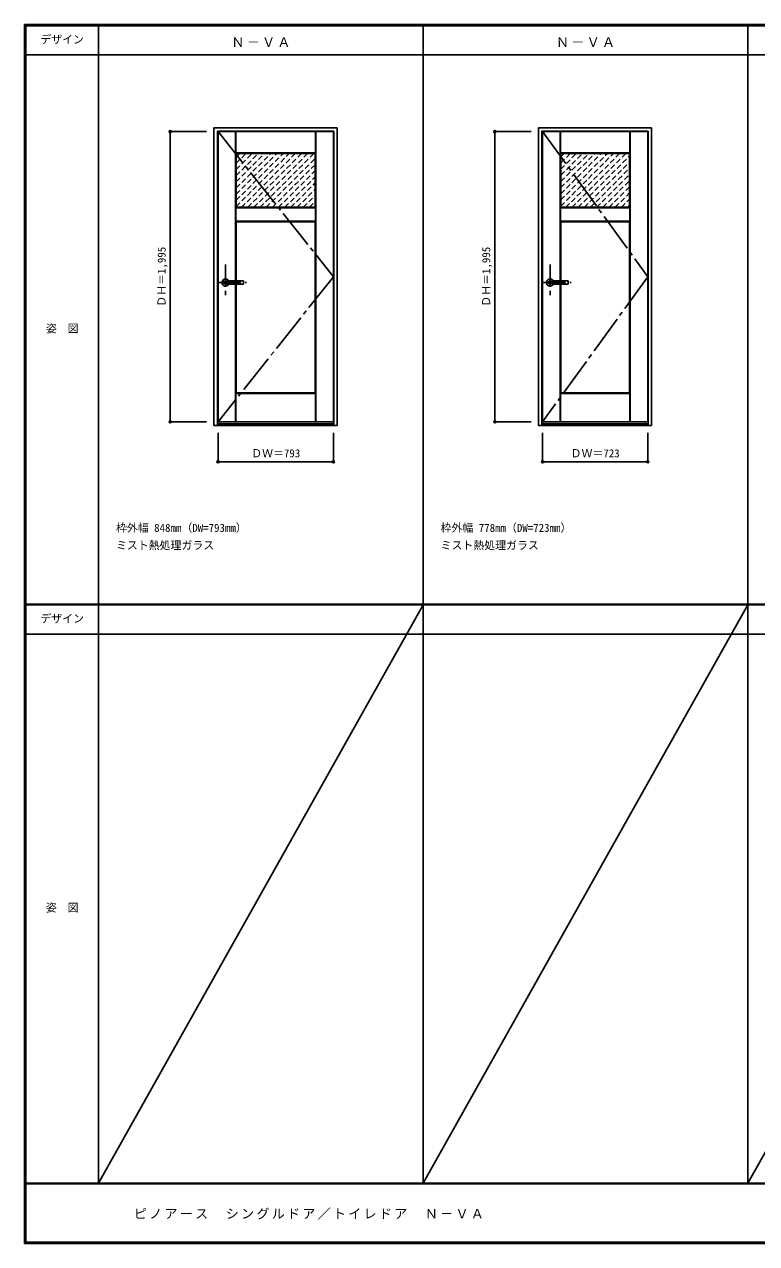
# Model space of a CAD drawing. Units: millimetres, scale not verified. Extents: x -6000 to 5700, y -4307 to 4175.
# Drawn here: x -6000 to -966, y -4205 to 4175 of the extents above; entities that cross this region are included whole.
import ezdxf
from ezdxf.enums import TextEntityAlignment as Align

# ---------------------------------------------------------------- set-up
doc = ezdxf.new("R2010")
doc.units = ezdxf.units.MM
doc.header["$LTSCALE"] = 30
doc.header["$PDMODE"] = 32
doc.header["$PDSIZE"] = 15
for name, pattern in [('CHAIN1', [8, 5, -1, 1, -1]), ('CHAIN2', [12, 9, -1, 1, -1]), ('DASHED1', [1.8, 1.2, -0.6])]:
    doc.linetypes.add(name, pattern=pattern)
for name, color, linetype in [('0-1_通り芯', 4, 'CHAIN1'), ('0-2_扉', 3, 'Continuous'), ('0-3_仕上げ', 7, 'Continuous'), ('0-4_枠', 3, 'Continuous'), ('0-5_レバー', 3, 'Continuous'), ('0-7', 7, 'CHAIN2'), ('0-A_文字', 7, 'Continuous'), ('0-B_寸法', 7, 'Continuous'), ('0-C_ハッチ', 4, 'DASHED1'), ('F-1_枠', 6, 'Continuous'), ('F-A_文字', 7, 'Continuous')]:
    doc.layers.add(name, color=color, linetype=linetype)
doc.styles.add('ＭＳ ゴシック', font='')
doc.styles.get('ＭＳ ゴシック').set_extended_font_data('MS Gothic')

msp = doc.modelspace()

# ---------------------------------------------------------------- linework, layer by layer
at = {"layer": '0-1_通り芯'}
for p, q in [((-4617.4, 2524.5), (-4617.4, 2314.5)), ((-2385.8, 2524.5), (-2385.8, 2314.5)), ((-4662.4, 2400.5), (-4472.4, 2400.5)), ((-2430.8, 2400.5), (-2240.8, 2400.5))]:
    msp.add_line(p, q, dxfattribs=at)
at = {"layer": '0-2_扉'}
for p, q in [((-4668.4, 3438), (-3875.4, 3438)), ((-4668.4, 1443), (-4668.4, 3438)), ((-3875.4, 1443), (-3875.4, 3438)), ((-2436.8, 3438), (-1713.8, 3438)), ((-2436.8, 1443), (-2436.8, 3438)), ((-1713.8, 1443), (-1713.8, 3438)), ((-4668.4, 1443), (-3875.4, 1443)), ((-2436.8, 1443), (-1713.8, 1443))]:
    msp.add_line(p, q, dxfattribs=at)
at = {"layer": '0-3_仕上げ'}
for p, q in [((-4547.4, 2412), (-4547.4, 3438)), ((-4545.4, 3292), (-4545.4, 3438)), ((-3998.4, 3292), (-3998.4, 3438)), ((-3997.4, 3291), (-3997.4, 3438)), ((-3996.4, 1443), (-3996.4, 3438)), ((-2315.8, 2412), (-2315.8, 3438)), ((-2313.8, 3292), (-2313.8, 3438)), ((-1836.8, 3292), (-1836.8, 3438)), ((-1835.8, 3291), (-1835.8, 3438)), ((-1834.8, 1443), (-1834.8, 3438)), ((-4546.4, 3291), (-4543.4, 3288)), ((-4545.4, 3292), (-3998.4, 3292)), ((-4000.4, 3288), (-3997.4, 3291)), ((-3998.4, 3292), (-3997.4, 3291)), ((-2314.8, 3291), (-2311.8, 3288)), ((-2313.8, 3292), (-1836.8, 3292)), ((-1838.8, 3288), (-1835.8, 3291)), ((-1836.8, 3292), (-1835.8, 3291)), ((-4546.4, 2915), (-4543.4, 2918)), ((-4546.4, 2915), (-4545.4, 2914)), ((-4546.4, 2915), (-4546.4, 2821)), ((-4545.4, 2822), (-4545.4, 2914)), ((-4545.4, 2914), (-3998.4, 2914)), ((-4000.4, 2918), (-3997.4, 2915)), ((-3997.4, 2915), (-3998.4, 2914)), ((-3998.4, 2822), (-3998.4, 2914)), ((-3997.4, 2915), (-3997.4, 2821)), ((-2314.8, 2915), (-2311.8, 2918)), ((-2314.8, 2915), (-2313.8, 2914)), ((-2314.8, 2915), (-2314.8, 2821)), ((-2313.8, 2914), (-1836.8, 2914)), ((-2313.8, 2822), (-2313.8, 2914)), ((-1836.8, 2822), (-1836.8, 2914)), ((-1835.8, 2915), (-1835.8, 2821)), ((-4545.4, 2822), (-4546.4, 2821)), ((-4546.4, 2821), (-4543.4, 2818)), ((-4545.4, 2822), (-3998.4, 2822)), ((-4000.4, 2818), (-3997.4, 2821)), ((-3998.4, 2822), (-3997.4, 2821)), ((-2313.8, 2822), (-1836.8, 2822)), ((-1838.8, 2818), (-1835.8, 2821)), ((-1836.8, 2822), (-1835.8, 2821)), ((-4547.4, 1443), (-4547.4, 2389)), ((-2315.8, 1443), (-2315.8, 2389)), ((-4546.4, 1640), (-4543.4, 1643)), ((-4546.4, 1640), (-4545.4, 1639)), ((-4546.4, 1443), (-4546.4, 1640)), ((-4545.4, 1443), (-4545.4, 1639)), ((-4545.4, 1639), (-3998.4, 1639)), ((-3998.4, 1443), (-3998.4, 1639)), ((-3997.4, 1443), (-3997.4, 1640)), ((-2314.8, 1640), (-2311.8, 1643)), ((-2314.8, 1640), (-2313.8, 1639)), ((-2314.8, 1443), (-2314.8, 1640)), ((-2313.8, 1639), (-1836.8, 1639)), ((-2313.8, 1443), (-2313.8, 1639)), ((-1836.8, 1443), (-1836.8, 1639)), ((-1835.8, 1443), (-1835.8, 1640))]:
    msp.add_line(p, q, dxfattribs=at)
at = {"layer": '0-3_仕上げ', "color": 3}
for p, q in [((-4543.4, 2918), (-4543.4, 3288)), ((-4543.4, 3288), (-4000.4, 3288)), ((-4000.4, 2918), (-4000.4, 3288)), ((-2311.8, 3288), (-1838.8, 3288)), ((-2311.8, 2918), (-2311.8, 3288)), ((-1838.8, 2918), (-1838.8, 3288)), ((-4543.4, 2918), (-4000.4, 2918)), ((-2311.8, 2918), (-1838.8, 2918)), ((-4543.4, 2818), (-4000.4, 2818)), ((-4543.4, 2412), (-4543.4, 2818)), ((-4000.4, 1643), (-4000.4, 2818)), ((-2311.8, 2818), (-1838.8, 2818)), ((-2311.8, 2412), (-2311.8, 2818)), ((-4543.4, 1643), (-4543.4, 2389)), ((-2311.8, 1643), (-2311.8, 2389)), ((-4543.4, 1643), (-4000.4, 1643))]:
    msp.add_line(p, q, dxfattribs=at)
at = {"layer": '0-3_仕上げ'}
for points in [[(-4545.4, 3292), (-4546.4, 3291), (-4546.4, 3438)], [(-2313.8, 3292), (-2314.8, 3291), (-2314.8, 3438)], [(-1838.8, 2918), (-1835.8, 2915), (-1836.8, 2914)], [(-2313.8, 2822), (-2314.8, 2821), (-2311.8, 2818)], [(-4000.4, 1643), (-3997.4, 1640), (-3998.4, 1639)], [(-1838.8, 1643), (-1835.8, 1640), (-1836.8, 1639)]]:
    msp.add_lwpolyline(points, dxfattribs=at)
at = {"layer": '0-3_仕上げ', "color": 3}
msp.add_lwpolyline([(-2311.8, 1643), (-1838.8, 1643), (-1838.8, 2818)], dxfattribs=at)
at = {"layer": '0-4_枠'}
for p, q in [((-4697.4, 3465), (-3849.4, 3465)), ((-4697.4, 1418), (-4697.4, 3465)), ((-4673.4, 3441), (-3873.4, 3441)), ((-4673.4, 1418), (-4673.4, 3441)), ((-3873.4, 1418), (-3873.4, 3441)), ((-3849.4, 1418), (-3849.4, 3465)), ((-2465.8, 3465), (-1687.8, 3465)), ((-2465.8, 1418), (-2465.8, 3465)), ((-2441.8, 3441), (-1711.8, 3441)), ((-2441.8, 1418), (-2441.8, 3441)), ((-1711.8, 1418), (-1711.8, 3441)), ((-1687.8, 1418), (-1687.8, 3465)), ((-4673.4, 1430), (-3873.4, 1430)), ((-2441.8, 1430), (-1711.8, 1430)), ((-4697.4, 1418), (-3849.4, 1418)), ((-2465.8, 1418), (-1687.8, 1418))]:
    msp.add_line(p, q, dxfattribs=at)
at = {"layer": '0-5_レバー'}
for p, q in [((-4617.4, 2410), (-4598.4, 2410)), ((-4617.4, 2391), (-4598.4, 2391)), ((-4598.4, 2411), (-4597.4, 2412)), ((-4598.4, 2390), (-4598.4, 2411)), ((-4598.4, 2390), (-4597.4, 2389)), ((-4597.4, 2412), (-4493.4, 2412)), ((-4493.4, 2389), (-4597.4, 2389)), ((-4492.4, 2411), (-4493.4, 2412)), ((-4492.4, 2390), (-4493.4, 2389)), ((-4492.4, 2390), (-4492.4, 2411)), ((-2385.8, 2410), (-2366.8, 2410)), ((-2385.8, 2391), (-2366.8, 2391)), ((-2366.8, 2411), (-2365.8, 2412)), ((-2366.8, 2390), (-2366.8, 2411)), ((-2366.8, 2390), (-2365.8, 2389)), ((-2365.8, 2412), (-2261.8, 2412)), ((-2261.8, 2389), (-2365.8, 2389)), ((-2260.8, 2411), (-2261.8, 2412)), ((-2260.8, 2390), (-2261.8, 2389)), ((-2260.8, 2390), (-2260.8, 2411))]:
    msp.add_line(p, q, dxfattribs=at)
at = {"layer": '0-5_レバー', "color": 4}
for p, q in [((-4597.4, 2389), (-4597.4, 2412)), ((-4493.4, 2412), (-4493.4, 2389)), ((-2365.8, 2389), (-2365.8, 2412)), ((-2261.8, 2412), (-2261.8, 2389))]:
    msp.add_line(p, q, dxfattribs=at)
for centre, radius, start, end in [((-4617.4, 2400.5), 24.55, 27.93255, 332.06745), ((-4617.4, 2400.5), 11, 59.72736, 300.27264), ((-2385.8, 2400.5), 24.55, 27.93255, 332.06745), ((-2385.8, 2400.5), 11, 59.72736, 300.27264)]:
    msp.add_arc(centre, radius, start, end, dxfattribs=at)
at = {"layer": '0-5_レバー'}
for centre in [(-4617.4, 2400.5), (-2385.8, 2400.5)]:
    msp.add_arc(centre, 9.5, 90, 270, dxfattribs=at)
at = {"layer": '0-7'}
for p, q in [((-4668.4, 3438), (-3875.4, 2440.5)), ((-2436.8, 3438), (-1713.8, 2440.5)), ((-3875.4, 2440.5), (-4668.4, 1443)), ((-1713.8, 2440.5), (-2436.8, 1443))]:
    msp.add_line(p, q, dxfattribs=at)
at = {"layer": '0-B_寸法', "color": 4}
for p, q in [((-4997.4, 3438), (-4747.4, 3438)), ((-4997.4, 3438), (-4997.4, 1443)), ((-2765.8, 3438), (-2515.8, 3438)), ((-2765.8, 3438), (-2765.8, 1443)), ((-4997.4, 1443), (-4747.4, 1443)), ((-2765.8, 1443), (-2515.8, 1443)), ((-4668.4, 1168), (-4668.4, 1368)), ((-3875.4, 1168), (-3875.4, 1368)), ((-2436.8, 1168), (-2436.8, 1368)), ((-1713.8, 1168), (-1713.8, 1368)), ((-4668.4, 1168), (-3875.4, 1168)), ((-2436.8, 1168), (-1713.8, 1168))]:
    msp.add_line(p, q, dxfattribs=at)
at = {"layer": '0-B_寸法'}
for p in [(-4997.4, 3438), (-2765.8, 3438), (-4997.4, 1443), (-2765.8, 1443), (-4668.4, 1168), (-3875.4, 1168), (-2436.8, 1168), (-1713.8, 1168)]:
    msp.add_point(p, dxfattribs=at)
at = {"layer": '0-C_ハッチ'}
for p, q in [((-4543.4, 2923.65), (-4179.05, 3288)), ((-4543.4, 2966.07), (-4221.47, 3288)), ((-4543.4, 3008.5), (-4263.9, 3288)), ((-4543.4, 3050.93), (-4306.33, 3288)), ((-4543.4, 3093.35), (-4348.75, 3288)), ((-4543.4, 3135.78), (-4391.18, 3288)), ((-4543.4, 3178.21), (-4433.61, 3288)), ((-4543.4, 3220.63), (-4476.03, 3288)), ((-4543.4, 3263.06), (-4518.46, 3288)), ((-4506.62, 2918), (-4136.62, 3288)), ((-4464.19, 2918), (-4094.19, 3288)), ((-4421.77, 2918), (-4051.77, 3288)), ((-4379.34, 2918), (-4009.34, 3288)), ((-2311.8, 2925.81), (-1949.61, 3288)), ((-2311.8, 2968.24), (-1992.04, 3288)), ((-2311.8, 3010.66), (-2034.46, 3288)), ((-2311.8, 3053.09), (-2076.89, 3288)), ((-2311.8, 3095.52), (-2119.32, 3288)), ((-2311.8, 3137.94), (-2161.74, 3288)), ((-2311.8, 3180.37), (-2204.17, 3288)), ((-2311.8, 3222.8), (-2246.6, 3288)), ((-2311.8, 3265.22), (-2289.02, 3288)), ((-2277.18, 2918), (-1907.18, 3288)), ((-2234.76, 2918), (-1864.76, 3288)), ((-2192.33, 2918), (-1838.8, 3271.53)), ((-4336.92, 2918), (-4000.4, 3254.52)), ((-4294.49, 2918), (-4000.4, 3212.09)), ((-2149.9, 2918), (-1838.8, 3229.11)), ((-2107.48, 2918), (-1838.8, 3186.68)), ((-4252.06, 2918), (-4000.4, 3169.66)), ((-4209.64, 2918), (-4000.4, 3127.24)), ((-2065.05, 2918), (-1838.8, 3144.25)), ((-2022.63, 2918), (-1838.8, 3101.83)), ((-4167.21, 2918), (-4000.4, 3084.81)), ((-4124.78, 2918), (-4000.4, 3042.38)), ((-1980.2, 2918), (-1838.8, 3059.4)), ((-1937.77, 2918), (-1838.8, 3016.97)), ((-4082.36, 2918), (-4000.4, 2999.96)), ((-4039.93, 2918), (-4000.4, 2957.53)), ((-1895.35, 2918), (-1838.8, 2974.55)), ((-1852.92, 2918), (-1838.8, 2932.12))]:
    msp.add_line(p, q, dxfattribs=at)
at = {"layer": 'F-1_枠'}
for p, q in [((-6000, 4175), (5700, 4175)), ((-6000, 4175), (-6000, -4205)), ((-6000, 4170), (5700, 4170)), ((-6000, 4165), (5700, 4165)), ((-5995, 4175), (-5995, -4205)), ((-5990, 4175), (-5990, -4205)), ((-5490, 4175), (-5490, -3790)), ((-3258.4, 4175), (-3258.4, -3790)), ((-1026.8, 4175), (-1026.8, -3790)), ((-6000, 3965), (5700, 3965)), ((-6000, 190.5), (5700, 190.5)), ((-6000, 187.5), (5700, 187.5)), ((-6000, 184.5), (5700, 184.5)), ((-6000, -15.5), (5700, -15.5)), ((5700, -3790), (-6000, -3790)), ((5700, -3795), (-6000, -3795)), ((5700, -4195), (-6000, -4195)), ((5700, -4200), (-6000, -4200)), ((5700, -4205), (-6000, -4205))]:
    msp.add_line(p, q, dxfattribs=at)
at = {"layer": 'F-A_文字'}
for p, q in [((-3258.4, 184.5), (-5490, -3790)), ((-1026.8, 184.5), (-3258.4, -3790)), ((1204.8, 184.5), (-1026.8, -3790))]:
    msp.add_line(p, q, dxfattribs=at)

# ---------------------------------------------------------------- texts
at = {"layer": '0-A_文字', "style": 'ＭＳ ゴシック'}
for s, p in [('枠外幅 848mm（DW=793mm）', (-5370, 670.5)), ('枠外幅 778mm（DW=723mm）', (-3138.4, 670.5)), ('ミスト熱処理ガラス', (-5370, 550.5)), ('ミスト熱処理ガラス', (-3138.4, 550.5))]:
    msp.add_text(s, height=54.99, dxfattribs=at).set_placement(p, align=Align.BOTTOM_LEFT)
at = {"layer": '0-A_文字', "char_height": 65.98, "attachment_point": 7, "style": 'ＭＳ ゴシック'}
for insert in [(-4576.7, 4020), (-2345.1, 4020)]:
    msp.add_mtext('\\T1.17;Ｎ－ＶＡ', dxfattribs=dict(at, insert=insert))
at = {"layer": '0-B_寸法', "style": 'ＭＳ ゴシック'}
for p in [(-5012.4, 2234.25), (-2780.8, 2234.25)]:
    msp.add_text('ＤＨ＝1,995', height=54.99, rotation=90, dxfattribs=at).set_placement(p, align=Align.BOTTOM_LEFT)
for s, p in [('ＤＷ＝793', (-4440.65, 1183)), ('ＤＷ＝723', (-2244.55, 1183))]:
    msp.add_text(s, height=54.99, dxfattribs=at).set_placement(p, align=Align.BOTTOM_LEFT)
at = {"layer": 'F-A_文字', "style": 'ＭＳ ゴシック'}
for s, p in [('デザイン', (-5890, 4027.5)), ('姿\u3000図', (-5852.5, 2040.25)), ('デザイン', (-5890, 47)), ('姿\u3000図', (-5852.5, -1940.25))]:
    msp.add_text(s, height=54.99, dxfattribs=at).set_placement(p, align=Align.BOTTOM_LEFT)
at = {"layer": 'F-A_文字', "insert": (-5247.55, -4040), "char_height": 65.98, "attachment_point": 7, "style": 'ＭＳ ゴシック'}
msp.add_mtext('\\T1.17;ピノアース\u3000シングルドア／トイレドア\u3000Ｎ－ＶＡ', dxfattribs=at)

doc.saveas('drawing.dxf')
